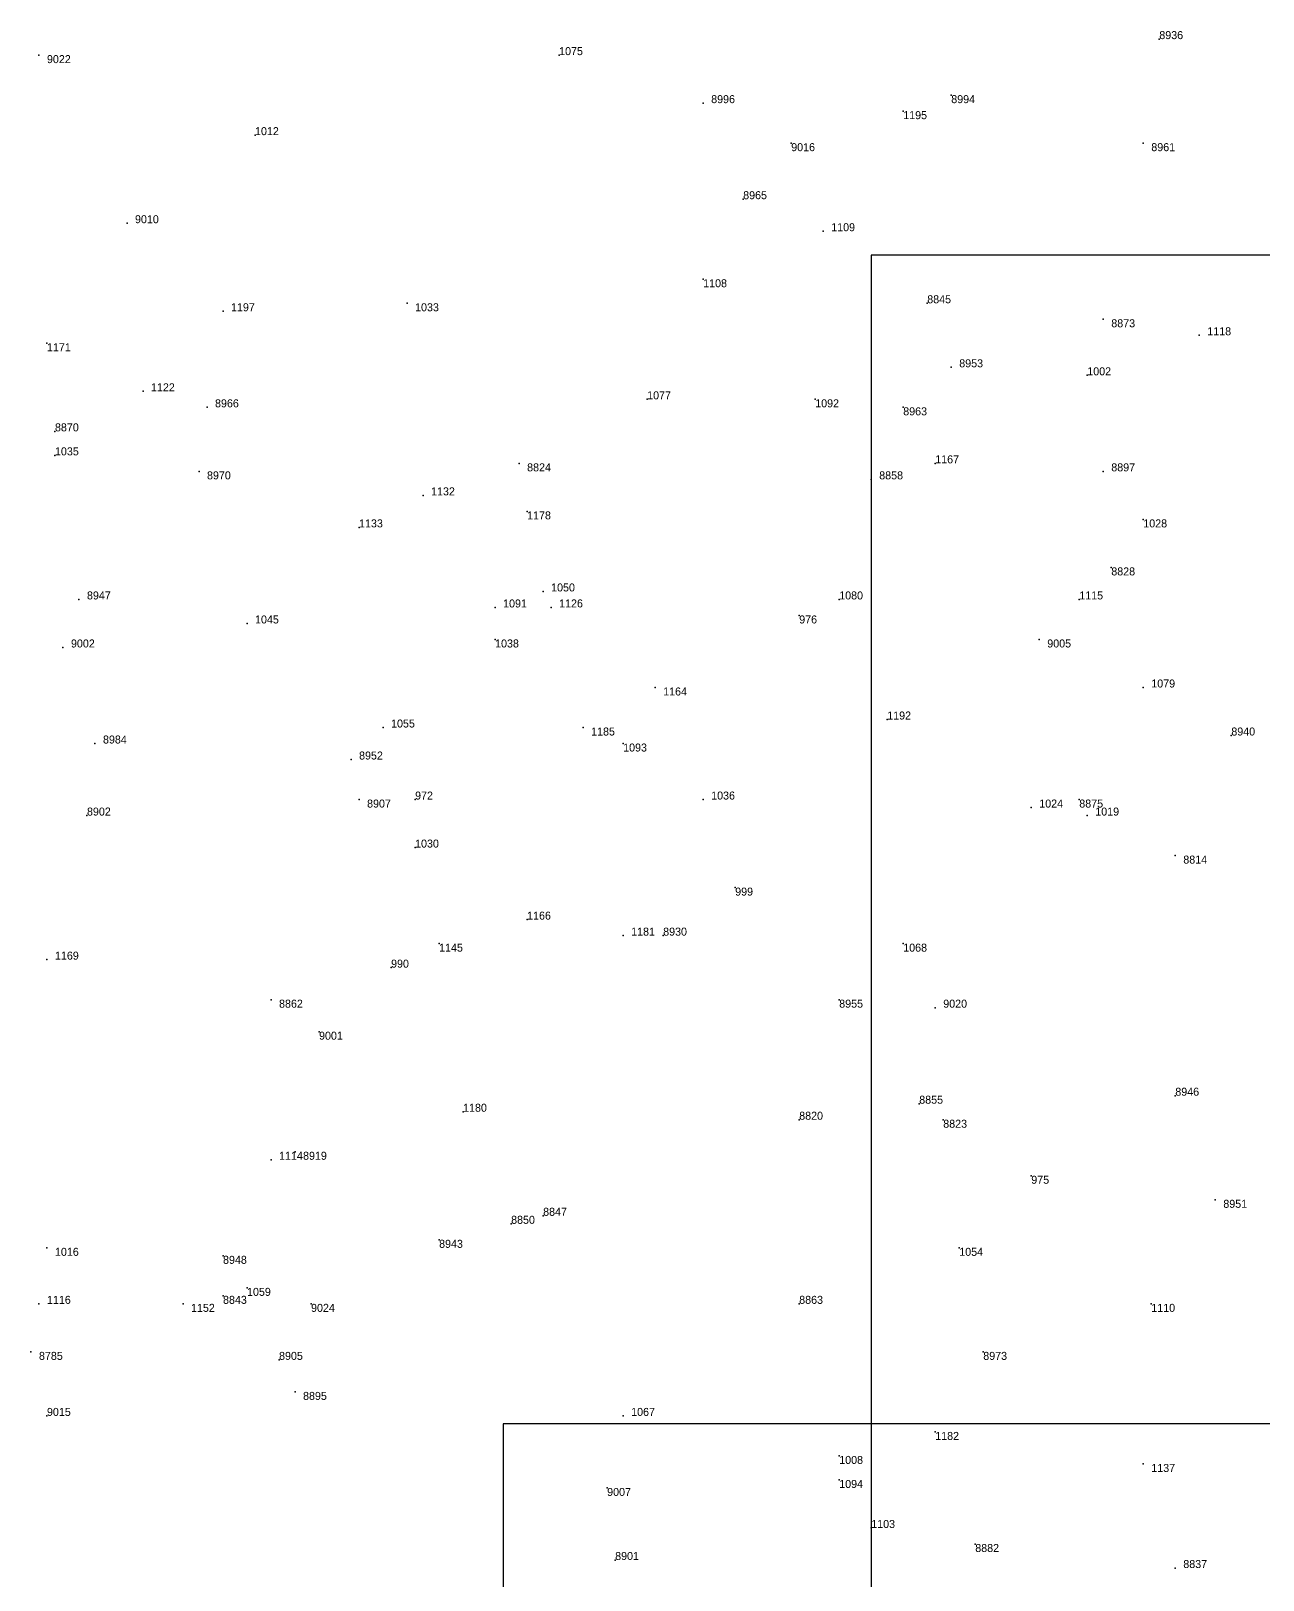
# Model space of a CAD drawing. Extents: x -0.07 to 1.1, y -0.07 to 1.1.
# Drawn here: x 0.757 to 0.911, y 0.3005 to 0.494 of the extents above; entities that cross this region are included whole.
import ezdxf

# ---------------------------------------------------------------- set-up
doc = ezdxf.new("R2010")
doc.units = 0
for name, color, linetype in [('Facilities', 3, 'CONTINUOUS'), ('Min_max_boxes', 1, 'CONTINUOUS'), ('Normals', 1, 'CONTINUOUS'), ('Source_points', 5, 'CONTINUOUS'), ('Text', 3, 'CONTINUOUS')]:
    doc.layers.add(name, color=color, linetype=linetype)

msp = doc.modelspace()

# ---------------------------------------------------------------- linework, layer by layer
at = {"layer": 'Facilities', "color": 3}
for p in [(0.898, 0.493, 1), (0.758, 0.491, 1), (0.823, 0.491), (0.872, 0.486, 1), (0.841, 0.485, 1), (0.866, 0.484), (0.785, 0.481), (0.852, 0.48, 1), (0.896, 0.48, 1), (0.846, 0.473, 1), (0.769, 0.47, 1), (0.856, 0.469), (0.841, 0.463), (0.781, 0.459), (0.804, 0.46), (0.869, 0.46, 1), (0.891, 0.458, 1), (0.759, 0.455), (0.903, 0.456), (0.872, 0.452, 1), (0.889, 0.451), (0.771, 0.449), (0.834, 0.448), (0.855, 0.448), (0.779, 0.447, 1), (0.866, 0.447, 1), (0.76, 0.444, 1), (0.76, 0.441), (0.818, 0.44, 1), (0.87, 0.44), (0.778, 0.439, 1), (0.862, 0.438, 1), (0.891, 0.439, 1), (0.806, 0.436), (0.819, 0.434), (0.798, 0.432), (0.896, 0.433), (0.892, 0.427, 1), (0.821, 0.424), (0.763, 0.423, 1), (0.815, 0.422), (0.822, 0.422), (0.858, 0.423), (0.888, 0.423), (0.784, 0.42), (0.853, 0.421), (0.815, 0.418), (0.883, 0.418, 1), (0.761, 0.417, 1), (0.835, 0.412), (0.896, 0.412), (0.801, 0.407), (0.826, 0.407), (0.864, 0.408), (0.765, 0.405, 1), (0.831, 0.405), (0.907, 0.406, 1), (0.797, 0.403, 1), (0.798, 0.398, 1), (0.805, 0.398), (0.841, 0.398), (0.882, 0.397), (0.888, 0.398, 1), (0.764, 0.396, 1), (0.889, 0.396), (0.805, 0.392), (0.9, 0.391, 1), (0.845, 0.387), (0.819, 0.383), (0.808, 0.38), (0.831, 0.381), (0.836, 0.381, 1), (0.866, 0.38), (0.759, 0.378), (0.802, 0.377), (0.787, 0.373, 1), (0.858, 0.373, 1), (0.87, 0.372, 1), (0.793, 0.369, 1), (0.868, 0.36, 1), (0.9, 0.361, 1), (0.811, 0.359), (0.853, 0.358, 1), (0.871, 0.358, 1), (0.787, 0.353), (0.79, 0.354, 1), (0.882, 0.351), (0.905, 0.348, 1), (0.817, 0.345, 1), (0.821, 0.346, 1), (0.808, 0.343, 1), (0.759, 0.342), (0.781, 0.341, 1), (0.873, 0.342), (0.784, 0.337), (0.758, 0.335), (0.776, 0.335), (0.781, 0.336, 1), (0.792, 0.335, 1), (0.853, 0.335, 1), (0.897, 0.335), (0.757, 0.329, 1), (0.876, 0.329, 1), (0.788, 0.328, 1), (0.79, 0.324, 1), (0.759, 0.321, 1), (0.831, 0.321), (0.87, 0.319), (0.858, 0.316), (0.896, 0.315), (0.829, 0.312, 1), (0.858, 0.313), (0.862, 0.307), (0.875, 0.305, 1), (0.83, 0.303, 1), (0.9, 0.302, 1)]:
    msp.add_point(p, dxfattribs=at)
at = {"layer": 'Min_max_boxes', "color": 1}
for p, q in [((1, 0.466, 0.76), (0.862, 0.466, 0.76)), ((0.862, 0.466, 0.76), (0.862, 0, 0.76)), ((1, 0.466, 1), (0.862, 0.466, 1)), ((0.862, 0.466, 1), (0.862, 0, 1)), ((0.862, 0.466, 0.76), (0.862, 0.466, 1)), ((1, 0.32, 0.346), (0.816, 0.32, 0.346)), ((0.816, 0.32, 0.346), (0.816, 0, 0.346)), ((1, 0.32, 0.689), (0.816, 0.32, 0.689)), ((0.816, 0.32, 0.689), (0.816, 0, 0.689)), ((0.816, 0.32, 0.346), (0.816, 0.32, 0.689))]:
    msp.add_line(p, q, dxfattribs=at)
at = {"layer": 'Normals', "color": 1}
for p, q in [((0.898, 0.493, 1), (0.898, 0.493, 1.1)), ((0.758, 0.491, 1), (0.758, 0.491, 1.1)), ((0.823, 0.491), (0.823, 0.491, 0.1)), ((0.872, 0.486, 1), (0.872, 0.486, 1.1)), ((0.841, 0.485, 1), (0.841, 0.485, 1.1)), ((0.866, 0.484), (0.866, 0.484, 0.1)), ((0.785, 0.481), (0.785, 0.481, 0.1)), ((0.852, 0.48, 1), (0.852, 0.48, 1.1)), ((0.896, 0.48, 1), (0.896, 0.48, 1.1)), ((0.846, 0.473, 1), (0.846, 0.473, 1.1)), ((0.769, 0.47, 1), (0.769, 0.47, 1.1)), ((0.856, 0.469), (0.856, 0.469, 0.1)), ((0.841, 0.463), (0.841, 0.463, 0.1)), ((0.781, 0.459), (0.781, 0.459, 0.1)), ((0.804, 0.46), (0.804, 0.46, 0.1)), ((0.869, 0.46, 1), (0.869, 0.46, 1.1)), ((0.891, 0.458, 1), (0.891, 0.458, 1.1)), ((0.759, 0.455), (0.759, 0.455, 0.1)), ((0.903, 0.456), (0.903, 0.456, 0.1)), ((0.872, 0.452, 1), (0.872, 0.452, 1.1)), ((0.889, 0.451), (0.889, 0.451, 0.1)), ((0.771, 0.449), (0.771, 0.449, 0.1)), ((0.834, 0.448), (0.834, 0.448, 0.1)), ((0.855, 0.448), (0.855, 0.448, 0.1)), ((0.779, 0.447, 1), (0.779, 0.447, 1.1)), ((0.866, 0.447, 1), (0.866, 0.447, 1.1)), ((0.76, 0.444, 1), (0.76, 0.444, 1.1)), ((0.76, 0.441), (0.76, 0.441, 0.1)), ((0.818, 0.44, 1), (0.818, 0.44, 1.1)), ((0.87, 0.44), (0.87, 0.44, 0.1)), ((0.778, 0.439, 1), (0.778, 0.439, 1.1)), ((0.862, 0.438, 1), (0.862, 0.438, 1.1)), ((0.891, 0.439, 1), (0.891, 0.439, 1.1)), ((0.806, 0.436), (0.806, 0.436, 0.1)), ((0.819, 0.434), (0.819, 0.434, 0.1)), ((0.798, 0.432), (0.798, 0.432, 0.1)), ((0.896, 0.433), (0.896, 0.433, 0.1)), ((0.892, 0.427, 1), (0.892, 0.427, 1.1)), ((0.821, 0.424), (0.821, 0.424, 0.1)), ((0.763, 0.423, 1), (0.763, 0.423, 1.1)), ((0.815, 0.422), (0.815, 0.422, 0.1)), ((0.822, 0.422), (0.822, 0.422, 0.1)), ((0.858, 0.423), (0.858, 0.423, 0.1)), ((0.888, 0.423), (0.888, 0.423, 0.1)), ((0.784, 0.42), (0.784, 0.42, 0.1)), ((0.853, 0.421), (0.853, 0.421, 0.1)), ((0.815, 0.418), (0.815, 0.418, 0.1)), ((0.883, 0.418, 1), (0.883, 0.418, 1.1)), ((0.761, 0.417, 1), (0.761, 0.417, 1.1)), ((0.835, 0.412), (0.835, 0.412, 0.1)), ((0.896, 0.412), (0.896, 0.412, 0.1)), ((0.801, 0.407), (0.801, 0.407, 0.1)), ((0.826, 0.407), (0.826, 0.407, 0.1)), ((0.864, 0.408), (0.864, 0.408, 0.1)), ((0.765, 0.405, 1), (0.765, 0.405, 1.1)), ((0.831, 0.405), (0.831, 0.405, 0.1)), ((0.907, 0.406, 1), (0.907, 0.406, 1.1)), ((0.797, 0.403, 1), (0.797, 0.403, 1.1)), ((0.798, 0.398, 1), (0.798, 0.398, 1.1)), ((0.805, 0.398), (0.805, 0.398, 0.1)), ((0.841, 0.398), (0.841, 0.398, 0.1)), ((0.882, 0.397), (0.882, 0.397, 0.1)), ((0.888, 0.398, 1), (0.888, 0.398, 1.1)), ((0.764, 0.396, 1), (0.764, 0.396, 1.1)), ((0.889, 0.396), (0.889, 0.396, 0.1)), ((0.805, 0.392), (0.805, 0.392, 0.1)), ((0.9, 0.391, 1), (0.9, 0.391, 1.1)), ((0.845, 0.387), (0.845, 0.387, 0.1)), ((0.819, 0.383), (0.819, 0.383, 0.1)), ((0.808, 0.38), (0.808, 0.38, 0.1)), ((0.831, 0.381), (0.831, 0.381, 0.1)), ((0.836, 0.381, 1), (0.836, 0.381, 1.1)), ((0.866, 0.38), (0.866, 0.38, 0.1)), ((0.759, 0.378), (0.759, 0.378, 0.1)), ((0.802, 0.377), (0.802, 0.377, 0.1)), ((0.787, 0.373, 1), (0.787, 0.373, 1.1)), ((0.858, 0.373, 1), (0.858, 0.373, 1.1)), ((0.87, 0.372, 1), (0.87, 0.372, 1.1)), ((0.793, 0.369, 1), (0.793, 0.369, 1.1)), ((0.868, 0.36, 1), (0.868, 0.36, 1.1)), ((0.9, 0.361, 1), (0.9, 0.361, 1.1)), ((0.811, 0.359), (0.811, 0.359, 0.1)), ((0.853, 0.358, 1), (0.853, 0.358, 1.1)), ((0.871, 0.358, 1), (0.871, 0.358, 1.1)), ((0.787, 0.353), (0.787, 0.353, 0.1)), ((0.79, 0.354, 1), (0.79, 0.354, 1.1)), ((0.882, 0.351), (0.882, 0.351, 0.1)), ((0.905, 0.348, 1), (0.905, 0.348, 1.1)), ((0.817, 0.345, 1), (0.817, 0.345, 1.1)), ((0.821, 0.346, 1), (0.821, 0.346, 1.1)), ((0.808, 0.343, 1), (0.808, 0.343, 1.1)), ((0.759, 0.342), (0.759, 0.342, 0.1)), ((0.781, 0.341, 1), (0.781, 0.341, 1.1)), ((0.873, 0.342), (0.873, 0.342, 0.1)), ((0.784, 0.337), (0.784, 0.337, 0.1)), ((0.758, 0.335), (0.758, 0.335, 0.1)), ((0.776, 0.335), (0.776, 0.335, 0.1)), ((0.781, 0.336, 1), (0.781, 0.336, 1.1)), ((0.792, 0.335, 1), (0.792, 0.335, 1.1)), ((0.853, 0.335, 1), (0.853, 0.335, 1.1)), ((0.897, 0.335), (0.897, 0.335, 0.1)), ((0.757, 0.329, 1), (0.757, 0.329, 1.1)), ((0.876, 0.329, 1), (0.876, 0.329, 1.1)), ((0.788, 0.328, 1), (0.788, 0.328, 1.1)), ((0.79, 0.324, 1), (0.79, 0.324, 1.1)), ((0.759, 0.321, 1), (0.759, 0.321, 1.1)), ((0.831, 0.321), (0.831, 0.321, 0.1)), ((0.87, 0.319), (0.87, 0.319, 0.1)), ((0.858, 0.316), (0.858, 0.316, 0.1)), ((0.896, 0.315), (0.896, 0.315, 0.1)), ((0.829, 0.312, 1), (0.829, 0.312, 1.1)), ((0.858, 0.313), (0.858, 0.313, 0.1)), ((0.862, 0.307), (0.862, 0.307, 0.1)), ((0.875, 0.305, 1), (0.875, 0.305, 1.1)), ((0.83, 0.303, 1), (0.83, 0.303, 1.1)), ((0.9, 0.302, 1), (0.9, 0.302, 1.1))]:
    msp.add_line(p, q, dxfattribs=at)
at = {"layer": 'Source_points', "color": 5}
for p in [(0.898, 0.493, 1), (0.758, 0.491, 1), (0.823, 0.491), (0.872, 0.486, 1), (0.841, 0.485, 1), (0.866, 0.484), (0.785, 0.481), (0.852, 0.48, 1), (0.896, 0.48, 1), (0.846, 0.473, 1), (0.769, 0.47, 1), (0.856, 0.469), (0.841, 0.463), (0.781, 0.459), (0.804, 0.46), (0.869, 0.46, 1), (0.891, 0.458, 1), (0.759, 0.455), (0.903, 0.456), (0.872, 0.452, 1), (0.889, 0.451), (0.771, 0.449), (0.834, 0.448), (0.855, 0.448), (0.779, 0.447, 1), (0.866, 0.447, 1), (0.76, 0.444, 1), (0.76, 0.441), (0.818, 0.44, 1), (0.87, 0.44), (0.778, 0.439, 1), (0.862, 0.438, 1), (0.891, 0.439, 1), (0.806, 0.436), (0.819, 0.434), (0.798, 0.432), (0.896, 0.433), (0.892, 0.427, 1), (0.821, 0.424), (0.763, 0.423, 1), (0.815, 0.422), (0.822, 0.422), (0.858, 0.423), (0.888, 0.423), (0.784, 0.42), (0.853, 0.421), (0.815, 0.418), (0.883, 0.418, 1), (0.761, 0.417, 1), (0.835, 0.412), (0.896, 0.412), (0.801, 0.407), (0.826, 0.407), (0.864, 0.408), (0.765, 0.405, 1), (0.831, 0.405), (0.907, 0.406, 1), (0.797, 0.403, 1), (0.798, 0.398, 1), (0.805, 0.398), (0.841, 0.398), (0.882, 0.397), (0.888, 0.398, 1), (0.764, 0.396, 1), (0.889, 0.396), (0.805, 0.392), (0.9, 0.391, 1), (0.845, 0.387), (0.819, 0.383), (0.808, 0.38), (0.831, 0.381), (0.836, 0.381, 1), (0.866, 0.38), (0.759, 0.378), (0.802, 0.377), (0.787, 0.373, 1), (0.858, 0.373, 1), (0.87, 0.372, 1), (0.793, 0.369, 1), (0.868, 0.36, 1), (0.9, 0.361, 1), (0.811, 0.359), (0.853, 0.358, 1), (0.871, 0.358, 1), (0.787, 0.353), (0.79, 0.354, 1), (0.882, 0.351), (0.905, 0.348, 1), (0.817, 0.345, 1), (0.821, 0.346, 1), (0.808, 0.343, 1), (0.759, 0.342), (0.781, 0.341, 1), (0.873, 0.342), (0.784, 0.337), (0.758, 0.335), (0.776, 0.335), (0.781, 0.336, 1), (0.792, 0.335, 1), (0.853, 0.335, 1), (0.897, 0.335), (0.757, 0.329, 1), (0.876, 0.329, 1), (0.788, 0.328, 1), (0.79, 0.324, 1), (0.759, 0.321, 1), (0.831, 0.321), (0.87, 0.319), (0.858, 0.316), (0.896, 0.315), (0.829, 0.312, 1), (0.858, 0.313), (0.862, 0.307), (0.875, 0.305, 1), (0.83, 0.303, 1), (0.9, 0.302, 1)]:
    msp.add_point(p, dxfattribs=at)

# ---------------------------------------------------------------- texts
at = {"layer": 'Text', "color": 3}
for s, p in [('8936', (0.898, 0.493, 1)), ('1075', (0.823, 0.491)), ('9022', (0.759, 0.49, 1)), ('8996', (0.842, 0.485, 1)), ('8994', (0.872, 0.485, 1)), ('1195', (0.866, 0.483)), ('1012', (0.785, 0.481)), ('9016', (0.852, 0.479, 1)), ('8961', (0.897, 0.479, 1)), ('8965', (0.846, 0.473, 1)), ('9010', (0.77, 0.47, 1)), ('1109', (0.857, 0.469)), ('1108', (0.841, 0.462)), ('8845', (0.869, 0.46, 1)), ('1197', (0.782, 0.459)), ('1033', (0.805, 0.459)), ('8873', (0.892, 0.457, 1)), ('1118', (0.904, 0.456)), ('1171', (0.759, 0.454)), ('8953', (0.873, 0.452, 1)), ('1002', (0.889, 0.451)), ('1122', (0.772, 0.449)), ('1077', (0.834, 0.448)), ('8966', (0.78, 0.447, 1)), ('1092', (0.855, 0.447)), ('8963', (0.866, 0.446, 1)), ('8870', (0.76, 0.444, 1)), ('1035', (0.76, 0.441)), ('8824', (0.819, 0.439, 1)), ('1167', (0.87, 0.44)), ('8897', (0.892, 0.439, 1)), ('8970', (0.779, 0.438, 1)), ('8858', (0.863, 0.438, 1)), ('1132', (0.807, 0.436)), ('1178', (0.819, 0.433)), ('1133', (0.798, 0.432)), ('1028', (0.896, 0.432)), ('8828', (0.892, 0.426, 1)), ('8947', (0.764, 0.423, 1)), ('1050', (0.822, 0.424)), ('1080', (0.858, 0.423)), ('1115', (0.888, 0.423)), ('1091', (0.816, 0.422)), ('1126', (0.823, 0.422)), ('1045', (0.785, 0.42)), ('976', (0.853, 0.42)), ('9002', (0.762, 0.417, 1)), ('1038', (0.815, 0.417)), ('9005', (0.884, 0.417, 1)), ('1079', (0.897, 0.412)), ('1164', (0.836, 0.411)), ('1192', (0.864, 0.408)), ('1055', (0.802, 0.407)), ('1185', (0.827, 0.406)), ('8940', (0.907, 0.406, 1)), ('8984', (0.766, 0.405, 1)), ('1093', (0.831, 0.404)), ('8952', (0.798, 0.403, 1)), ('972', (0.805, 0.398)), ('1036', (0.842, 0.398)), ('8902', (0.764, 0.396, 1)), ('8907', (0.799, 0.397, 1)), ('1024', (0.883, 0.397)), ('8875', (0.888, 0.397, 1)), ('1019', (0.89, 0.396)), ('1030', (0.805, 0.392)), ('8814', (0.901, 0.39, 1)), ('999', (0.845, 0.386)), ('1166', (0.819, 0.383)), ('1181', (0.832, 0.381)), ('8930', (0.836, 0.381, 1)), ('1145', (0.808, 0.379)), ('1068', (0.866, 0.379)), ('1169', (0.76, 0.378)), ('990', (0.802, 0.377)), ('8862', (0.788, 0.372, 1)), ('8955', (0.858, 0.372, 1)), ('9020', (0.871, 0.372, 1)), ('9001', (0.793, 0.368, 1)), ('8946', (0.9, 0.361, 1)), ('1180', (0.811, 0.359)), ('8855', (0.868, 0.36, 1)), ('8820', (0.853, 0.358, 1)), ('8823', (0.871, 0.357, 1)), ('1114', (0.788, 0.353)), ('8919', (0.791, 0.353, 1)), ('975', (0.882, 0.35)), ('8847', (0.821, 0.346, 1)), ('8951', (0.906, 0.347, 1)), ('8850', (0.817, 0.345, 1)), ('8943', (0.808, 0.342, 1)), ('1016', (0.76, 0.341)), ('8948', (0.781, 0.34, 1)), ('1054', (0.873, 0.341)), ('1059', (0.784, 0.336)), ('1116', (0.759, 0.335)), ('1152', (0.777, 0.334)), ('8843', (0.781, 0.335, 1)), ('9024', (0.792, 0.334, 1)), ('8863', (0.853, 0.335, 1)), ('1110', (0.897, 0.334)), ('8785', (0.758, 0.328, 1)), ('8905', (0.788, 0.328, 1)), ('8973', (0.876, 0.328, 1)), ('8895', (0.791, 0.323, 1)), ('9015', (0.759, 0.321, 1)), ('1067', (0.832, 0.321)), ('1182', (0.87, 0.318)), ('1008', (0.858, 0.315)), ('1137', (0.897, 0.314)), ('9007', (0.829, 0.311, 1)), ('1094', (0.858, 0.312)), ('1103', (0.862, 0.307)), ('8901', (0.83, 0.303, 1)), ('8882', (0.875, 0.304, 1)), ('8837', (0.901, 0.302, 1))]:
    msp.add_text(s, height=0.001, dxfattribs=at).set_placement(p)

doc.saveas('drawing.dxf')
